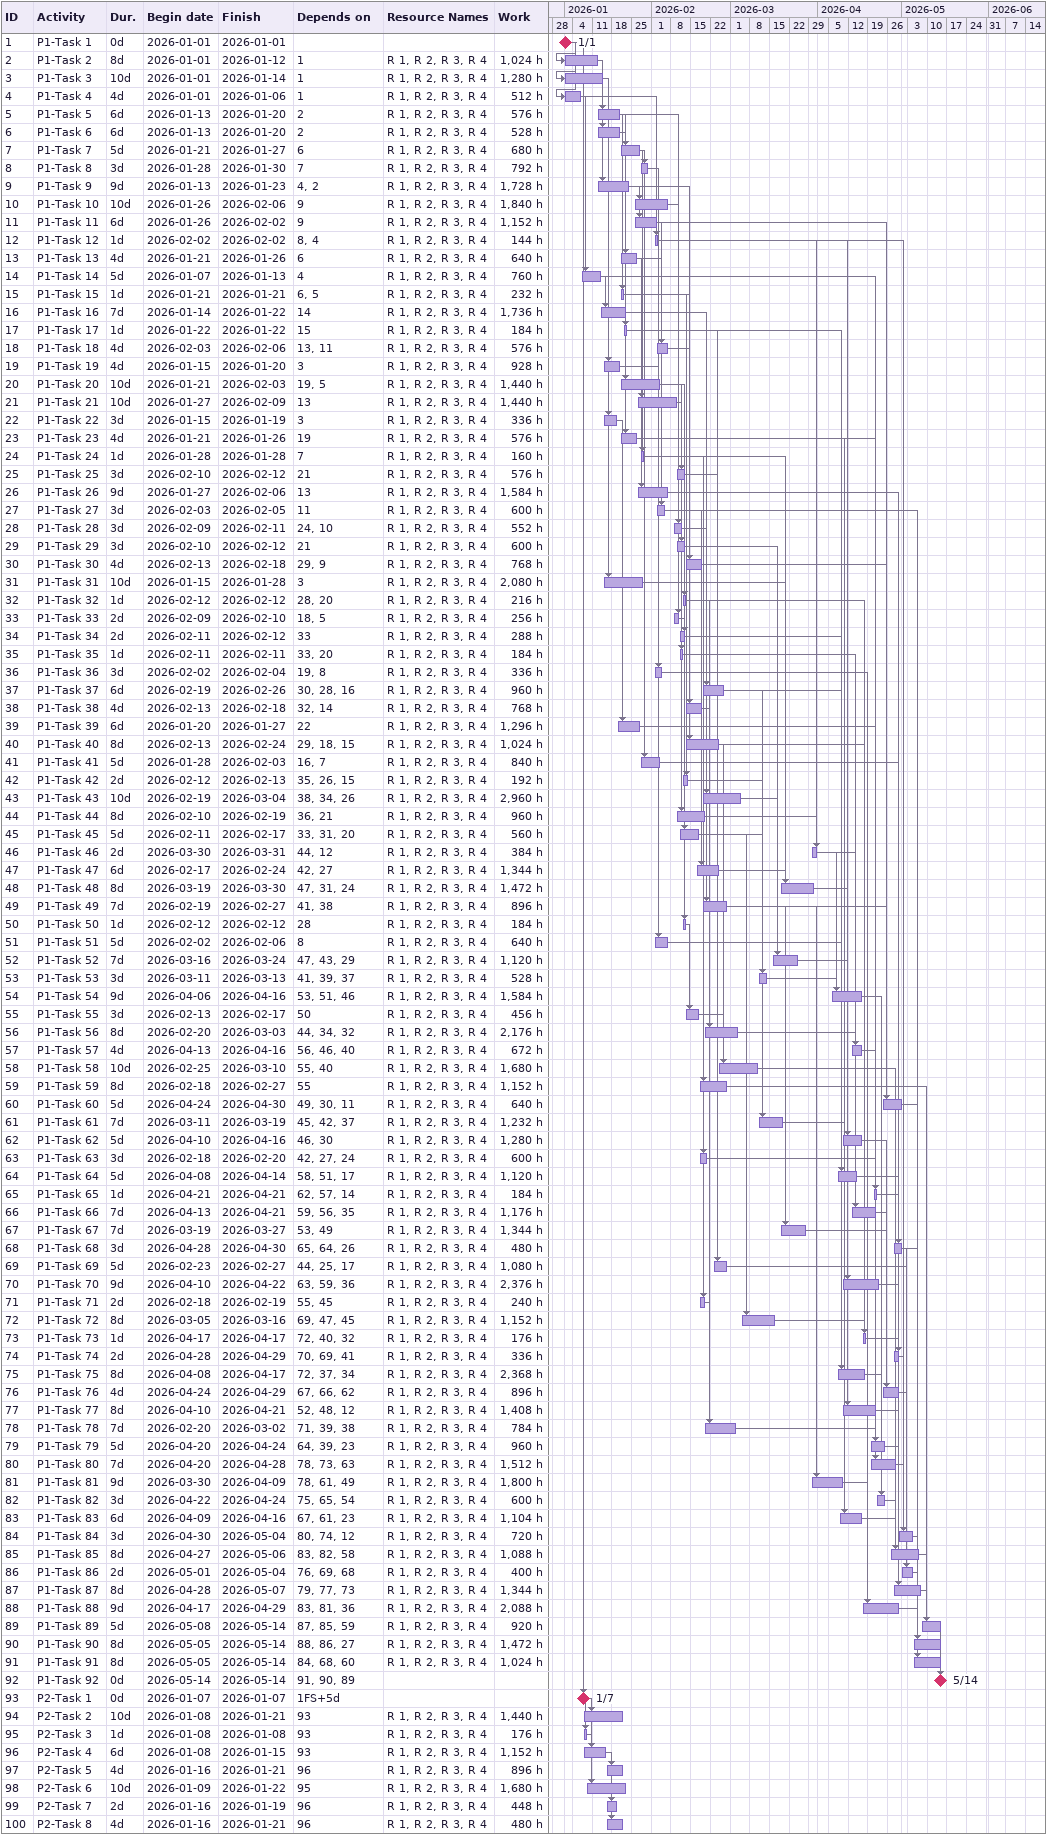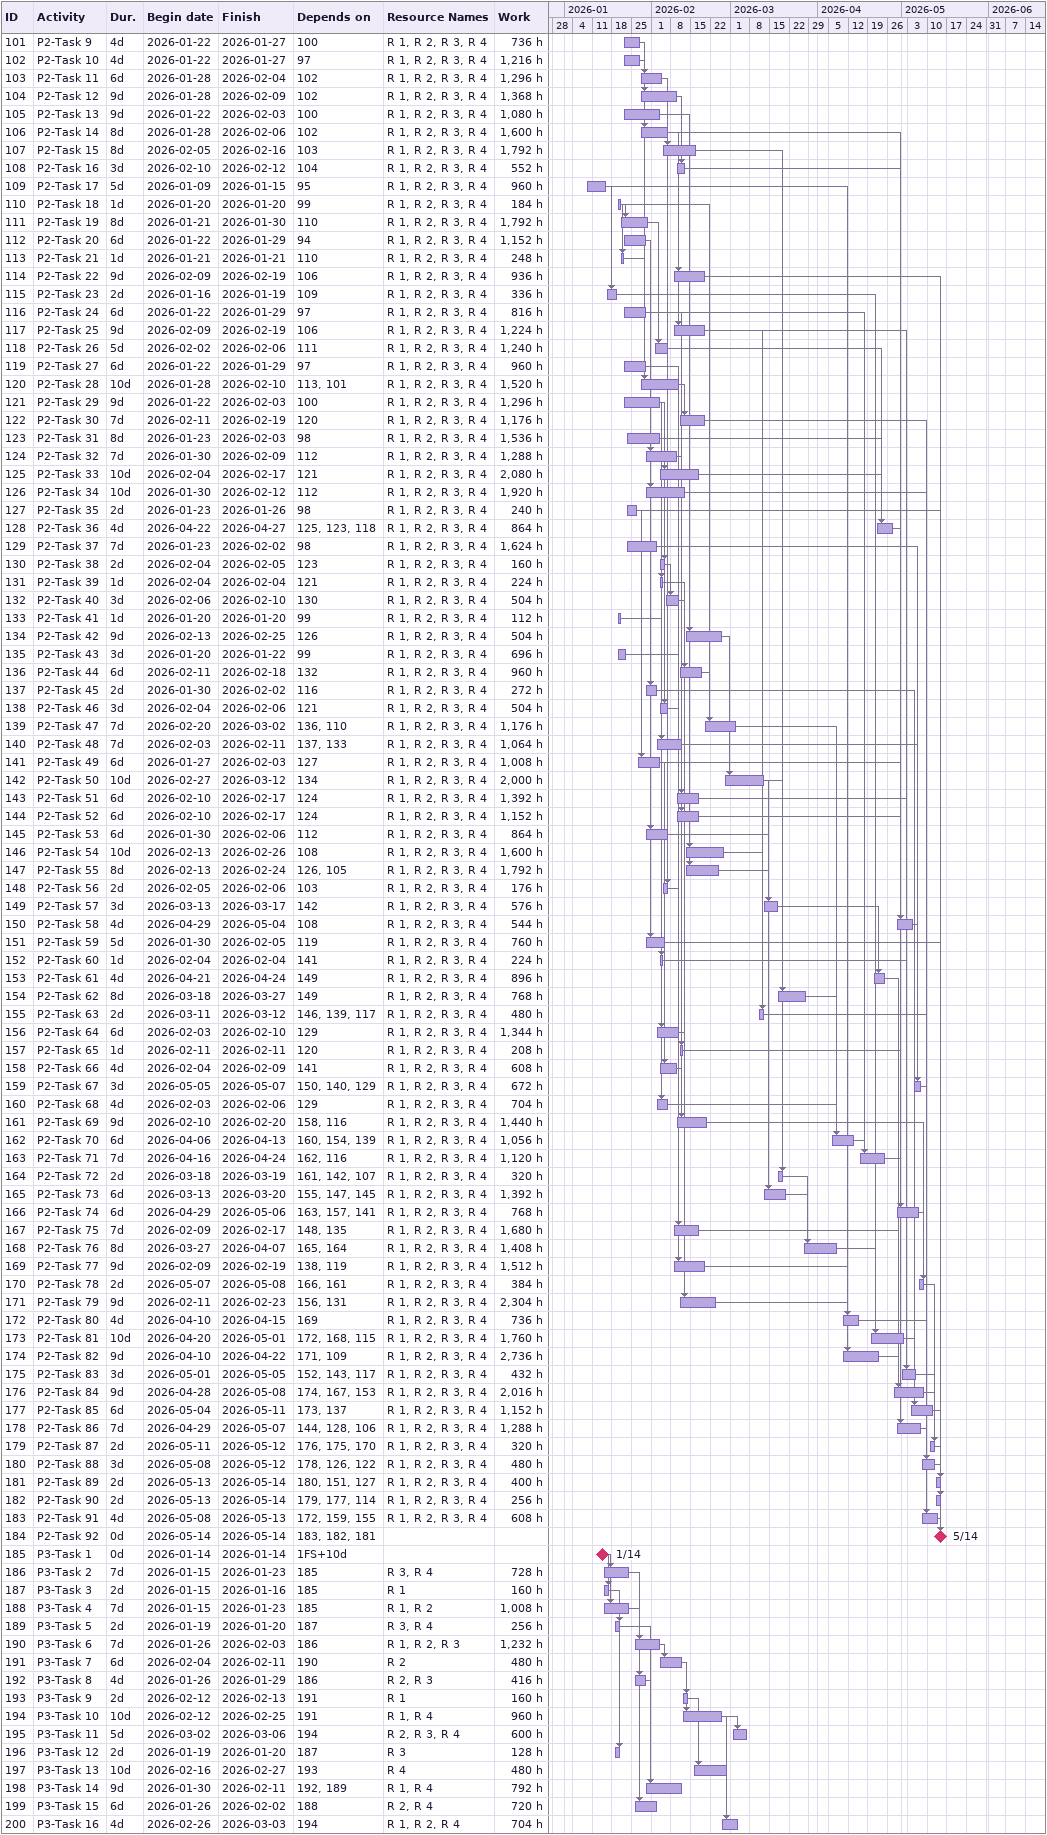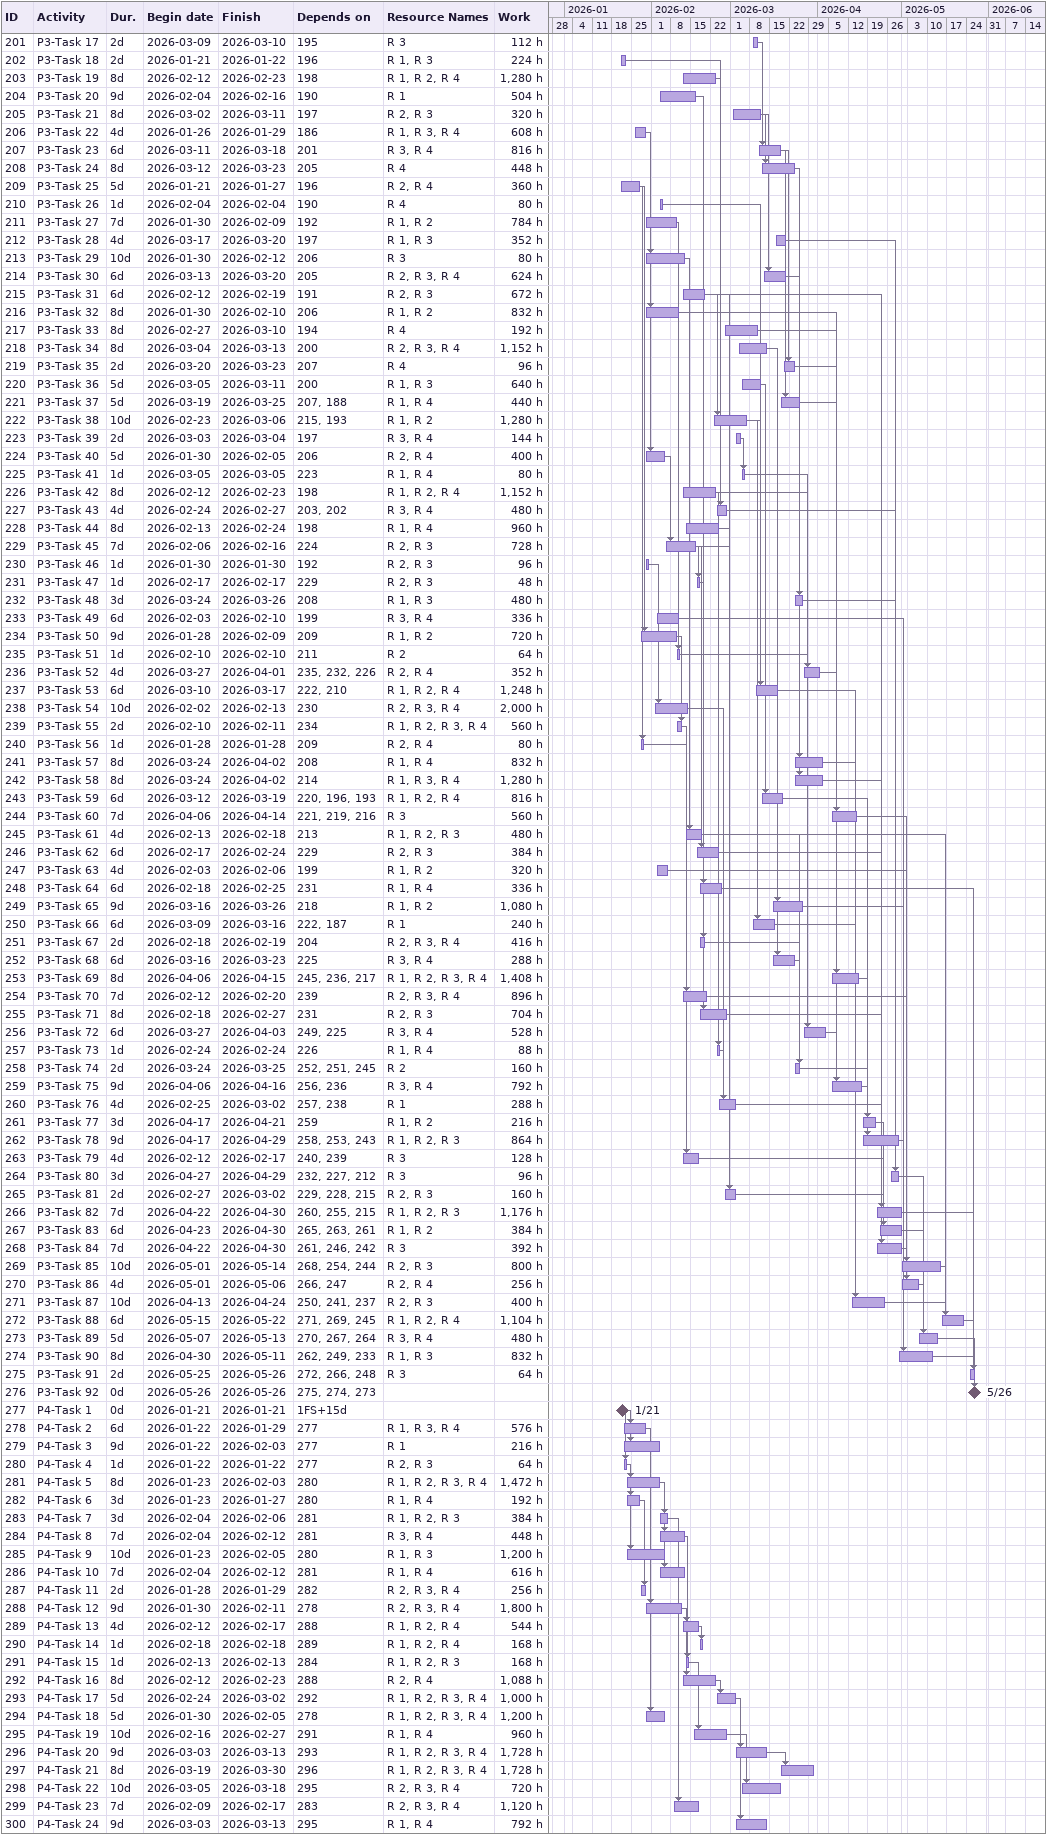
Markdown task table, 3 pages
| ID | Task | Duration | Start | Finish | Predecessors | Resources | Work (h) |
|---|---|---|---|---|---|---|---|
| 1 | P1-Task 1 | 0d | 2026-01-01 | 2026-01-01 |  |  |  |
| 2 | P1-Task 2 | 8d | 2026-01-01 | 2026-01-12 | 1 | R 1, R 2, R 3, R 4 | 1024 |
| 3 | P1-Task 3 | 10d | 2026-01-01 | 2026-01-14 | 1 | R 1, R 2, R 3, R 4 | 1280 |
| 4 | P1-Task 4 | 4d | 2026-01-01 | 2026-01-06 | 1 | R 1, R 2, R 3, R 4 | 512 |
| 5 | P1-Task 5 | 6d | 2026-01-13 | 2026-01-20 | 2 | R 1, R 2, R 3, R 4 | 576 |
| 6 | P1-Task 6 | 6d | 2026-01-13 | 2026-01-20 | 2 | R 1, R 2, R 3, R 4 | 528 |
| 7 | P1-Task 7 | 5d | 2026-01-21 | 2026-01-27 | 6 | R 1, R 2, R 3, R 4 | 680 |
| 8 | P1-Task 8 | 3d | 2026-01-28 | 2026-01-30 | 7 | R 1, R 2, R 3, R 4 | 792 |
| 9 | P1-Task 9 | 9d | 2026-01-13 | 2026-01-23 | 4, 2 | R 1, R 2, R 3, R 4 | 1728 |
| 10 | P1-Task 10 | 10d | 2026-01-26 | 2026-02-06 | 9 | R 1, R 2, R 3, R 4 | 1840 |
| 11 | P1-Task 11 | 6d | 2026-01-26 | 2026-02-02 | 9 | R 1, R 2, R 3, R 4 | 1152 |
| 12 | P1-Task 12 | 1d | 2026-02-02 | 2026-02-02 | 8, 4 | R 1, R 2, R 3, R 4 | 144 |
| 13 | P1-Task 13 | 4d | 2026-01-21 | 2026-01-26 | 6 | R 1, R 2, R 3, R 4 | 640 |
| 14 | P1-Task 14 | 5d | 2026-01-07 | 2026-01-13 | 4 | R 1, R 2, R 3, R 4 | 760 |
| 15 | P1-Task 15 | 1d | 2026-01-21 | 2026-01-21 | 6, 5 | R 1, R 2, R 3, R 4 | 232 |
| 16 | P1-Task 16 | 7d | 2026-01-14 | 2026-01-22 | 14 | R 1, R 2, R 3, R 4 | 1736 |
| 17 | P1-Task 17 | 1d | 2026-01-22 | 2026-01-22 | 15 | R 1, R 2, R 3, R 4 | 184 |
| 18 | P1-Task 18 | 4d | 2026-02-03 | 2026-02-06 | 13, 11 | R 1, R 2, R 3, R 4 | 576 |
| 19 | P1-Task 19 | 4d | 2026-01-15 | 2026-01-20 | 3 | R 1, R 2, R 3, R 4 | 928 |
| 20 | P1-Task 20 | 10d | 2026-01-21 | 2026-02-03 | 19, 5 | R 1, R 2, R 3, R 4 | 1440 |
| 21 | P1-Task 21 | 10d | 2026-01-27 | 2026-02-09 | 13 | R 1, R 2, R 3, R 4 | 1440 |
| 22 | P1-Task 22 | 3d | 2026-01-15 | 2026-01-19 | 3 | R 1, R 2, R 3, R 4 | 336 |
| 23 | P1-Task 23 | 4d | 2026-01-21 | 2026-01-26 | 19 | R 1, R 2, R 3, R 4 | 576 |
| 24 | P1-Task 24 | 1d | 2026-01-28 | 2026-01-28 | 7 | R 1, R 2, R 3, R 4 | 160 |
| 25 | P1-Task 25 | 3d | 2026-02-10 | 2026-02-12 | 21 | R 1, R 2, R 3, R 4 | 576 |
| 26 | P1-Task 26 | 9d | 2026-01-27 | 2026-02-06 | 13 | R 1, R 2, R 3, R 4 | 1584 |
| 27 | P1-Task 27 | 3d | 2026-02-03 | 2026-02-05 | 11 | R 1, R 2, R 3, R 4 | 600 |
| 28 | P1-Task 28 | 3d | 2026-02-09 | 2026-02-11 | 24, 10 | R 1, R 2, R 3, R 4 | 552 |
| 29 | P1-Task 29 | 3d | 2026-02-10 | 2026-02-12 | 21 | R 1, R 2, R 3, R 4 | 600 |
| 30 | P1-Task 30 | 4d | 2026-02-13 | 2026-02-18 | 29, 9 | R 1, R 2, R 3, R 4 | 768 |
| 31 | P1-Task 31 | 10d | 2026-01-15 | 2026-01-28 | 3 | R 1, R 2, R 3, R 4 | 2080 |
| 32 | P1-Task 32 | 1d | 2026-02-12 | 2026-02-12 | 28, 20 | R 1, R 2, R 3, R 4 | 216 |
| 33 | P1-Task 33 | 2d | 2026-02-09 | 2026-02-10 | 18, 5 | R 1, R 2, R 3, R 4 | 256 |
| 34 | P1-Task 34 | 2d | 2026-02-11 | 2026-02-12 | 33 | R 1, R 2, R 3, R 4 | 288 |
| 35 | P1-Task 35 | 1d | 2026-02-11 | 2026-02-11 | 33, 20 | R 1, R 2, R 3, R 4 | 184 |
| 36 | P1-Task 36 | 3d | 2026-02-02 | 2026-02-04 | 19, 8 | R 1, R 2, R 3, R 4 | 336 |
| 37 | P1-Task 37 | 6d | 2026-02-19 | 2026-02-26 | 30, 28, 16 | R 1, R 2, R 3, R 4 | 960 |
| 38 | P1-Task 38 | 4d | 2026-02-13 | 2026-02-18 | 32, 14 | R 1, R 2, R 3, R 4 | 768 |
| 39 | P1-Task 39 | 6d | 2026-01-20 | 2026-01-27 | 22 | R 1, R 2, R 3, R 4 | 1296 |
| 40 | P1-Task 40 | 8d | 2026-02-13 | 2026-02-24 | 29, 18, 15 | R 1, R 2, R 3, R 4 | 1024 |
| 41 | P1-Task 41 | 5d | 2026-01-28 | 2026-02-03 | 16, 7 | R 1, R 2, R 3, R 4 | 840 |
| 42 | P1-Task 42 | 2d | 2026-02-12 | 2026-02-13 | 35, 26, 15 | R 1, R 2, R 3, R 4 | 192 |
| 43 | P1-Task 43 | 10d | 2026-02-19 | 2026-03-04 | 38, 34, 26 | R 1, R 2, R 3, R 4 | 2960 |
| 44 | P1-Task 44 | 8d | 2026-02-10 | 2026-02-19 | 36, 21 | R 1, R 2, R 3, R 4 | 960 |
| 45 | P1-Task 45 | 5d | 2026-02-11 | 2026-02-17 | 33, 31, 20 | R 1, R 2, R 3, R 4 | 560 |
| 46 | P1-Task 46 | 2d | 2026-03-30 | 2026-03-31 | 44, 12 | R 1, R 2, R 3, R 4 | 384 |
| 47 | P1-Task 47 | 6d | 2026-02-17 | 2026-02-24 | 42, 27 | R 1, R 2, R 3, R 4 | 1344 |
| 48 | P1-Task 48 | 8d | 2026-03-19 | 2026-03-30 | 47, 31, 24 | R 1, R 2, R 3, R 4 | 1472 |
| 49 | P1-Task 49 | 7d | 2026-02-19 | 2026-02-27 | 41, 38 | R 1, R 2, R 3, R 4 | 896 |
| 50 | P1-Task 50 | 1d | 2026-02-12 | 2026-02-12 | 28 | R 1, R 2, R 3, R 4 | 184 |
| 51 | P1-Task 51 | 5d | 2026-02-02 | 2026-02-06 | 8 | R 1, R 2, R 3, R 4 | 640 |
| 52 | P1-Task 52 | 7d | 2026-03-16 | 2026-03-24 | 47, 43, 29 | R 1, R 2, R 3, R 4 | 1120 |
| 53 | P1-Task 53 | 3d | 2026-03-11 | 2026-03-13 | 41, 39, 37 | R 1, R 2, R 3, R 4 | 528 |
| 54 | P1-Task 54 | 9d | 2026-04-06 | 2026-04-16 | 53, 51, 46 | R 1, R 2, R 3, R 4 | 1584 |
| 55 | P1-Task 55 | 3d | 2026-02-13 | 2026-02-17 | 50 | R 1, R 2, R 3, R 4 | 456 |
| 56 | P1-Task 56 | 8d | 2026-02-20 | 2026-03-03 | 44, 34, 32 | R 1, R 2, R 3, R 4 | 2176 |
| 57 | P1-Task 57 | 4d | 2026-04-13 | 2026-04-16 | 56, 46, 40 | R 1, R 2, R 3, R 4 | 672 |
| 58 | P1-Task 58 | 10d | 2026-02-25 | 2026-03-10 | 55, 40 | R 1, R 2, R 3, R 4 | 1680 |
| 59 | P1-Task 59 | 8d | 2026-02-18 | 2026-02-27 | 55 | R 1, R 2, R 3, R 4 | 1152 |
| 60 | P1-Task 60 | 5d | 2026-04-24 | 2026-04-30 | 49, 30, 11 | R 1, R 2, R 3, R 4 | 640 |
| 61 | P1-Task 61 | 7d | 2026-03-11 | 2026-03-19 | 45, 42, 37 | R 1, R 2, R 3, R 4 | 1232 |
| 62 | P1-Task 62 | 5d | 2026-04-10 | 2026-04-16 | 46, 30 | R 1, R 2, R 3, R 4 | 1280 |
| 63 | P1-Task 63 | 3d | 2026-02-18 | 2026-02-20 | 42, 27, 24 | R 1, R 2, R 3, R 4 | 600 |
| 64 | P1-Task 64 | 5d | 2026-04-08 | 2026-04-14 | 58, 51, 17 | R 1, R 2, R 3, R 4 | 1120 |
| 65 | P1-Task 65 | 1d | 2026-04-21 | 2026-04-21 | 62, 57, 14 | R 1, R 2, R 3, R 4 | 184 |
| 66 | P1-Task 66 | 7d | 2026-04-13 | 2026-04-21 | 59, 56, 35 | R 1, R 2, R 3, R 4 | 1176 |
| 67 | P1-Task 67 | 7d | 2026-03-19 | 2026-03-27 | 53, 49 | R 1, R 2, R 3, R 4 | 1344 |
| 68 | P1-Task 68 | 3d | 2026-04-28 | 2026-04-30 | 65, 64, 26 | R 1, R 2, R 3, R 4 | 480 |
| 69 | P1-Task 69 | 5d | 2026-02-23 | 2026-02-27 | 44, 25, 17 | R 1, R 2, R 3, R 4 | 1080 |
| 70 | P1-Task 70 | 9d | 2026-04-10 | 2026-04-22 | 63, 59, 36 | R 1, R 2, R 3, R 4 | 2376 |
| 71 | P1-Task 71 | 2d | 2026-02-18 | 2026-02-19 | 55, 45 | R 1, R 2, R 3, R 4 | 240 |
| 72 | P1-Task 72 | 8d | 2026-03-05 | 2026-03-16 | 69, 47, 45 | R 1, R 2, R 3, R 4 | 1152 |
| 73 | P1-Task 73 | 1d | 2026-04-17 | 2026-04-17 | 72, 40, 32 | R 1, R 2, R 3, R 4 | 176 |
| 74 | P1-Task 74 | 2d | 2026-04-28 | 2026-04-29 | 70, 69, 41 | R 1, R 2, R 3, R 4 | 336 |
| 75 | P1-Task 75 | 8d | 2026-04-08 | 2026-04-17 | 72, 37, 34 | R 1, R 2, R 3, R 4 | 2368 |
| 76 | P1-Task 76 | 4d | 2026-04-24 | 2026-04-29 | 67, 66, 62 | R 1, R 2, R 3, R 4 | 896 |
| 77 | P1-Task 77 | 8d | 2026-04-10 | 2026-04-21 | 52, 48, 12 | R 1, R 2, R 3, R 4 | 1408 |
| 78 | P1-Task 78 | 7d | 2026-02-20 | 2026-03-02 | 71, 39, 38 | R 1, R 2, R 3, R 4 | 784 |
| 79 | P1-Task 79 | 5d | 2026-04-20 | 2026-04-24 | 64, 39, 23 | R 1, R 2, R 3, R 4 | 960 |
| 80 | P1-Task 80 | 7d | 2026-04-20 | 2026-04-28 | 78, 73, 63 | R 1, R 2, R 3, R 4 | 1512 |
| 81 | P1-Task 81 | 9d | 2026-03-30 | 2026-04-09 | 78, 61, 49 | R 1, R 2, R 3, R 4 | 1800 |
| 82 | P1-Task 82 | 3d | 2026-04-22 | 2026-04-24 | 75, 65, 54 | R 1, R 2, R 3, R 4 | 600 |
| 83 | P1-Task 83 | 6d | 2026-04-09 | 2026-04-16 | 67, 61, 23 | R 1, R 2, R 3, R 4 | 1104 |
| 84 | P1-Task 84 | 3d | 2026-04-30 | 2026-05-04 | 80, 74, 12 | R 1, R 2, R 3, R 4 | 720 |
| 85 | P1-Task 85 | 8d | 2026-04-27 | 2026-05-06 | 83, 82, 58 | R 1, R 2, R 3, R 4 | 1088 |
| 86 | P1-Task 86 | 2d | 2026-05-01 | 2026-05-04 | 76, 69, 68 | R 1, R 2, R 3, R 4 | 400 |
| 87 | P1-Task 87 | 8d | 2026-04-28 | 2026-05-07 | 79, 77, 73 | R 1, R 2, R 3, R 4 | 1344 |
| 88 | P1-Task 88 | 9d | 2026-04-17 | 2026-04-29 | 83, 81, 36 | R 1, R 2, R 3, R 4 | 2088 |
| 89 | P1-Task 89 | 5d | 2026-05-08 | 2026-05-14 | 87, 85, 59 | R 1, R 2, R 3, R 4 | 920 |
| 90 | P1-Task 90 | 8d | 2026-05-05 | 2026-05-14 | 88, 86, 27 | R 1, R 2, R 3, R 4 | 1472 |
| 91 | P1-Task 91 | 8d | 2026-05-05 | 2026-05-14 | 84, 68, 60 | R 1, R 2, R 3, R 4 | 1024 |
| 92 | P1-Task 92 | 0d | 2026-05-14 | 2026-05-14 | 91, 90, 89 |  |  |
| 93 | P2-Task 1 | 0d | 2026-01-07 | 2026-01-07 | 1FS+5d |  |  |
| 94 | P2-Task 2 | 10d | 2026-01-08 | 2026-01-21 | 93 | R 1, R 2, R 3, R 4 | 1440 |
| 95 | P2-Task 3 | 1d | 2026-01-08 | 2026-01-08 | 93 | R 1, R 2, R 3, R 4 | 176 |
| 96 | P2-Task 4 | 6d | 2026-01-08 | 2026-01-15 | 93 | R 1, R 2, R 3, R 4 | 1152 |
| 97 | P2-Task 5 | 4d | 2026-01-16 | 2026-01-21 | 96 | R 1, R 2, R 3, R 4 | 896 |
| 98 | P2-Task 6 | 10d | 2026-01-09 | 2026-01-22 | 95 | R 1, R 2, R 3, R 4 | 1680 |
| 99 | P2-Task 7 | 2d | 2026-01-16 | 2026-01-19 | 96 | R 1, R 2, R 3, R 4 | 448 |
| 100 | P2-Task 8 | 4d | 2026-01-16 | 2026-01-21 | 96 | R 1, R 2, R 3, R 4 | 480 |
| 101 | P2-Task 9 | 4d | 2026-01-22 | 2026-01-27 | 100 | R 1, R 2, R 3, R 4 | 736 |
| 102 | P2-Task 10 | 4d | 2026-01-22 | 2026-01-27 | 97 | R 1, R 2, R 3, R 4 | 1216 |
| 103 | P2-Task 11 | 6d | 2026-01-28 | 2026-02-04 | 102 | R 1, R 2, R 3, R 4 | 1296 |
| 104 | P2-Task 12 | 9d | 2026-01-28 | 2026-02-09 | 102 | R 1, R 2, R 3, R 4 | 1368 |
| 105 | P2-Task 13 | 9d | 2026-01-22 | 2026-02-03 | 100 | R 1, R 2, R 3, R 4 | 1080 |
| 106 | P2-Task 14 | 8d | 2026-01-28 | 2026-02-06 | 102 | R 1, R 2, R 3, R 4 | 1600 |
| 107 | P2-Task 15 | 8d | 2026-02-05 | 2026-02-16 | 103 | R 1, R 2, R 3, R 4 | 1792 |
| 108 | P2-Task 16 | 3d | 2026-02-10 | 2026-02-12 | 104 | R 1, R 2, R 3, R 4 | 552 |
| 109 | P2-Task 17 | 5d | 2026-01-09 | 2026-01-15 | 95 | R 1, R 2, R 3, R 4 | 960 |
| 110 | P2-Task 18 | 1d | 2026-01-20 | 2026-01-20 | 99 | R 1, R 2, R 3, R 4 | 184 |
| 111 | P2-Task 19 | 8d | 2026-01-21 | 2026-01-30 | 110 | R 1, R 2, R 3, R 4 | 1792 |
| 112 | P2-Task 20 | 6d | 2026-01-22 | 2026-01-29 | 94 | R 1, R 2, R 3, R 4 | 1152 |
| 113 | P2-Task 21 | 1d | 2026-01-21 | 2026-01-21 | 110 | R 1, R 2, R 3, R 4 | 248 |
| 114 | P2-Task 22 | 9d | 2026-02-09 | 2026-02-19 | 106 | R 1, R 2, R 3, R 4 | 936 |
| 115 | P2-Task 23 | 2d | 2026-01-16 | 2026-01-19 | 109 | R 1, R 2, R 3, R 4 | 336 |
| 116 | P2-Task 24 | 6d | 2026-01-22 | 2026-01-29 | 97 | R 1, R 2, R 3, R 4 | 816 |
| 117 | P2-Task 25 | 9d | 2026-02-09 | 2026-02-19 | 106 | R 1, R 2, R 3, R 4 | 1224 |
| 118 | P2-Task 26 | 5d | 2026-02-02 | 2026-02-06 | 111 | R 1, R 2, R 3, R 4 | 1240 |
| 119 | P2-Task 27 | 6d | 2026-01-22 | 2026-01-29 | 97 | R 1, R 2, R 3, R 4 | 960 |
| 120 | P2-Task 28 | 10d | 2026-01-28 | 2026-02-10 | 113, 101 | R 1, R 2, R 3, R 4 | 1520 |
| 121 | P2-Task 29 | 9d | 2026-01-22 | 2026-02-03 | 100 | R 1, R 2, R 3, R 4 | 1296 |
| 122 | P2-Task 30 | 7d | 2026-02-11 | 2026-02-19 | 120 | R 1, R 2, R 3, R 4 | 1176 |
| 123 | P2-Task 31 | 8d | 2026-01-23 | 2026-02-03 | 98 | R 1, R 2, R 3, R 4 | 1536 |
| 124 | P2-Task 32 | 7d | 2026-01-30 | 2026-02-09 | 112 | R 1, R 2, R 3, R 4 | 1288 |
| 125 | P2-Task 33 | 10d | 2026-02-04 | 2026-02-17 | 121 | R 1, R 2, R 3, R 4 | 2080 |
| 126 | P2-Task 34 | 10d | 2026-01-30 | 2026-02-12 | 112 | R 1, R 2, R 3, R 4 | 1920 |
| 127 | P2-Task 35 | 2d | 2026-01-23 | 2026-01-26 | 98 | R 1, R 2, R 3, R 4 | 240 |
| 128 | P2-Task 36 | 4d | 2026-04-22 | 2026-04-27 | 125, 123, 118 | R 1, R 2, R 3, R 4 | 864 |
| 129 | P2-Task 37 | 7d | 2026-01-23 | 2026-02-02 | 98 | R 1, R 2, R 3, R 4 | 1624 |
| 130 | P2-Task 38 | 2d | 2026-02-04 | 2026-02-05 | 123 | R 1, R 2, R 3, R 4 | 160 |
| 131 | P2-Task 39 | 1d | 2026-02-04 | 2026-02-04 | 121 | R 1, R 2, R 3, R 4 | 224 |
| 132 | P2-Task 40 | 3d | 2026-02-06 | 2026-02-10 | 130 | R 1, R 2, R 3, R 4 | 504 |
| 133 | P2-Task 41 | 1d | 2026-01-20 | 2026-01-20 | 99 | R 1, R 2, R 3, R 4 | 112 |
| 134 | P2-Task 42 | 9d | 2026-02-13 | 2026-02-25 | 126 | R 1, R 2, R 3, R 4 | 504 |
| 135 | P2-Task 43 | 3d | 2026-01-20 | 2026-01-22 | 99 | R 1, R 2, R 3, R 4 | 696 |
| 136 | P2-Task 44 | 6d | 2026-02-11 | 2026-02-18 | 132 | R 1, R 2, R 3, R 4 | 960 |
| 137 | P2-Task 45 | 2d | 2026-01-30 | 2026-02-02 | 116 | R 1, R 2, R 3, R 4 | 272 |
| 138 | P2-Task 46 | 3d | 2026-02-04 | 2026-02-06 | 121 | R 1, R 2, R 3, R 4 | 504 |
| 139 | P2-Task 47 | 7d | 2026-02-20 | 2026-03-02 | 136, 110 | R 1, R 2, R 3, R 4 | 1176 |
| 140 | P2-Task 48 | 7d | 2026-02-03 | 2026-02-11 | 137, 133 | R 1, R 2, R 3, R 4 | 1064 |
| 141 | P2-Task 49 | 6d | 2026-01-27 | 2026-02-03 | 127 | R 1, R 2, R 3, R 4 | 1008 |
| 142 | P2-Task 50 | 10d | 2026-02-27 | 2026-03-12 | 134 | R 1, R 2, R 3, R 4 | 2000 |
| 143 | P2-Task 51 | 6d | 2026-02-10 | 2026-02-17 | 124 | R 1, R 2, R 3, R 4 | 1392 |
| 144 | P2-Task 52 | 6d | 2026-02-10 | 2026-02-17 | 124 | R 1, R 2, R 3, R 4 | 1152 |
| 145 | P2-Task 53 | 6d | 2026-01-30 | 2026-02-06 | 112 | R 1, R 2, R 3, R 4 | 864 |
| 146 | P2-Task 54 | 10d | 2026-02-13 | 2026-02-26 | 108 | R 1, R 2, R 3, R 4 | 1600 |
| 147 | P2-Task 55 | 8d | 2026-02-13 | 2026-02-24 | 126, 105 | R 1, R 2, R 3, R 4 | 1792 |
| 148 | P2-Task 56 | 2d | 2026-02-05 | 2026-02-06 | 103 | R 1, R 2, R 3, R 4 | 176 |
| 149 | P2-Task 57 | 3d | 2026-03-13 | 2026-03-17 | 142 | R 1, R 2, R 3, R 4 | 576 |
| 150 | P2-Task 58 | 4d | 2026-04-29 | 2026-05-04 | 108 | R 1, R 2, R 3, R 4 | 544 |
| 151 | P2-Task 59 | 5d | 2026-01-30 | 2026-02-05 | 119 | R 1, R 2, R 3, R 4 | 760 |
| 152 | P2-Task 60 | 1d | 2026-02-04 | 2026-02-04 | 141 | R 1, R 2, R 3, R 4 | 224 |
| 153 | P2-Task 61 | 4d | 2026-04-21 | 2026-04-24 | 149 | R 1, R 2, R 3, R 4 | 896 |
| 154 | P2-Task 62 | 8d | 2026-03-18 | 2026-03-27 | 149 | R 1, R 2, R 3, R 4 | 768 |
| 155 | P2-Task 63 | 2d | 2026-03-11 | 2026-03-12 | 146, 139, 117 | R 1, R 2, R 3, R 4 | 480 |
| 156 | P2-Task 64 | 6d | 2026-02-03 | 2026-02-10 | 129 | R 1, R 2, R 3, R 4 | 1344 |
| 157 | P2-Task 65 | 1d | 2026-02-11 | 2026-02-11 | 120 | R 1, R 2, R 3, R 4 | 208 |
| 158 | P2-Task 66 | 4d | 2026-02-04 | 2026-02-09 | 141 | R 1, R 2, R 3, R 4 | 608 |
| 159 | P2-Task 67 | 3d | 2026-05-05 | 2026-05-07 | 150, 140, 129 | R 1, R 2, R 3, R 4 | 672 |
| 160 | P2-Task 68 | 4d | 2026-02-03 | 2026-02-06 | 129 | R 1, R 2, R 3, R 4 | 704 |
| 161 | P2-Task 69 | 9d | 2026-02-10 | 2026-02-20 | 158, 116 | R 1, R 2, R 3, R 4 | 1440 |
| 162 | P2-Task 70 | 6d | 2026-04-06 | 2026-04-13 | 160, 154, 139 | R 1, R 2, R 3, R 4 | 1056 |
| 163 | P2-Task 71 | 7d | 2026-04-16 | 2026-04-24 | 162, 116 | R 1, R 2, R 3, R 4 | 1120 |
| 164 | P2-Task 72 | 2d | 2026-03-18 | 2026-03-19 | 161, 142, 107 | R 1, R 2, R 3, R 4 | 320 |
| 165 | P2-Task 73 | 6d | 2026-03-13 | 2026-03-20 | 155, 147, 145 | R 1, R 2, R 3, R 4 | 1392 |
| 166 | P2-Task 74 | 6d | 2026-04-29 | 2026-05-06 | 163, 157, 141 | R 1, R 2, R 3, R 4 | 768 |
| 167 | P2-Task 75 | 7d | 2026-02-09 | 2026-02-17 | 148, 135 | R 1, R 2, R 3, R 4 | 1680 |
| 168 | P2-Task 76 | 8d | 2026-03-27 | 2026-04-07 | 165, 164 | R 1, R 2, R 3, R 4 | 1408 |
| 169 | P2-Task 77 | 9d | 2026-02-09 | 2026-02-19 | 138, 119 | R 1, R 2, R 3, R 4 | 1512 |
| 170 | P2-Task 78 | 2d | 2026-05-07 | 2026-05-08 | 166, 161 | R 1, R 2, R 3, R 4 | 384 |
| 171 | P2-Task 79 | 9d | 2026-02-11 | 2026-02-23 | 156, 131 | R 1, R 2, R 3, R 4 | 2304 |
| 172 | P2-Task 80 | 4d | 2026-04-10 | 2026-04-15 | 169 | R 1, R 2, R 3, R 4 | 736 |
| 173 | P2-Task 81 | 10d | 2026-04-20 | 2026-05-01 | 172, 168, 115 | R 1, R 2, R 3, R 4 | 1760 |
| 174 | P2-Task 82 | 9d | 2026-04-10 | 2026-04-22 | 171, 109 | R 1, R 2, R 3, R 4 | 2736 |
| 175 | P2-Task 83 | 3d | 2026-05-01 | 2026-05-05 | 152, 143, 117 | R 1, R 2, R 3, R 4 | 432 |
| 176 | P2-Task 84 | 9d | 2026-04-28 | 2026-05-08 | 174, 167, 153 | R 1, R 2, R 3, R 4 | 2016 |
| 177 | P2-Task 85 | 6d | 2026-05-04 | 2026-05-11 | 173, 137 | R 1, R 2, R 3, R 4 | 1152 |
| 178 | P2-Task 86 | 7d | 2026-04-29 | 2026-05-07 | 144, 128, 106 | R 1, R 2, R 3, R 4 | 1288 |
| 179 | P2-Task 87 | 2d | 2026-05-11 | 2026-05-12 | 176, 175, 170 | R 1, R 2, R 3, R 4 | 320 |
| 180 | P2-Task 88 | 3d | 2026-05-08 | 2026-05-12 | 178, 126, 122 | R 1, R 2, R 3, R 4 | 480 |
| 181 | P2-Task 89 | 2d | 2026-05-13 | 2026-05-14 | 180, 151, 127 | R 1, R 2, R 3, R 4 | 400 |
| 182 | P2-Task 90 | 2d | 2026-05-13 | 2026-05-14 | 179, 177, 114 | R 1, R 2, R 3, R 4 | 256 |
| 183 | P2-Task 91 | 4d | 2026-05-08 | 2026-05-13 | 172, 159, 155 | R 1, R 2, R 3, R 4 | 608 |
| 184 | P2-Task 92 | 0d | 2026-05-14 | 2026-05-14 | 183, 182, 181 |  |  |
| 185 | P3-Task 1 | 0d | 2026-01-14 | 2026-01-14 | 1FS+10d |  |  |
| 186 | P3-Task 2 | 7d | 2026-01-15 | 2026-01-23 | 185 | R 3, R 4 | 728 |
| 187 | P3-Task 3 | 2d | 2026-01-15 | 2026-01-16 | 185 | R 1 | 160 |
| 188 | P3-Task 4 | 7d | 2026-01-15 | 2026-01-23 | 185 | R 1, R 2 | 1008 |
| 189 | P3-Task 5 | 2d | 2026-01-19 | 2026-01-20 | 187 | R 3, R 4 | 256 |
| 190 | P3-Task 6 | 7d | 2026-01-26 | 2026-02-03 | 186 | R 1, R 2, R 3 | 1232 |
| 191 | P3-Task 7 | 6d | 2026-02-04 | 2026-02-11 | 190 | R 2 | 480 |
| 192 | P3-Task 8 | 4d | 2026-01-26 | 2026-01-29 | 186 | R 2, R 3 | 416 |
| 193 | P3-Task 9 | 2d | 2026-02-12 | 2026-02-13 | 191 | R 1 | 160 |
| 194 | P3-Task 10 | 10d | 2026-02-12 | 2026-02-25 | 191 | R 1, R 4 | 960 |
| 195 | P3-Task 11 | 5d | 2026-03-02 | 2026-03-06 | 194 | R 2, R 3, R 4 | 600 |
| 196 | P3-Task 12 | 2d | 2026-01-19 | 2026-01-20 | 187 | R 3 | 128 |
| 197 | P3-Task 13 | 10d | 2026-02-16 | 2026-02-27 | 193 | R 4 | 480 |
| 198 | P3-Task 14 | 9d | 2026-01-30 | 2026-02-11 | 192, 189 | R 1, R 4 | 792 |
| 199 | P3-Task 15 | 6d | 2026-01-26 | 2026-02-02 | 188 | R 2, R 4 | 720 |
| 200 | P3-Task 16 | 4d | 2026-02-26 | 2026-03-03 | 194 | R 1, R 2, R 4 | 704 |
| 201 | P3-Task 17 | 2d | 2026-03-09 | 2026-03-10 | 195 | R 3 | 112 |
| 202 | P3-Task 18 | 2d | 2026-01-21 | 2026-01-22 | 196 | R 1, R 3 | 224 |
| 203 | P3-Task 19 | 8d | 2026-02-12 | 2026-02-23 | 198 | R 1, R 2, R 4 | 1280 |
| 204 | P3-Task 20 | 9d | 2026-02-04 | 2026-02-16 | 190 | R 1 | 504 |
| 205 | P3-Task 21 | 8d | 2026-03-02 | 2026-03-11 | 197 | R 2, R 3 | 320 |
| 206 | P3-Task 22 | 4d | 2026-01-26 | 2026-01-29 | 186 | R 1, R 3, R 4 | 608 |
| 207 | P3-Task 23 | 6d | 2026-03-11 | 2026-03-18 | 201 | R 3, R 4 | 816 |
| 208 | P3-Task 24 | 8d | 2026-03-12 | 2026-03-23 | 205 | R 4 | 448 |
| 209 | P3-Task 25 | 5d | 2026-01-21 | 2026-01-27 | 196 | R 2, R 4 | 360 |
| 210 | P3-Task 26 | 1d | 2026-02-04 | 2026-02-04 | 190 | R 4 | 80 |
| 211 | P3-Task 27 | 7d | 2026-01-30 | 2026-02-09 | 192 | R 1, R 2 | 784 |
| 212 | P3-Task 28 | 4d | 2026-03-17 | 2026-03-20 | 197 | R 1, R 3 | 352 |
| 213 | P3-Task 29 | 10d | 2026-01-30 | 2026-02-12 | 206 | R 3 | 80 |
| 214 | P3-Task 30 | 6d | 2026-03-13 | 2026-03-20 | 205 | R 2, R 3, R 4 | 624 |
| 215 | P3-Task 31 | 6d | 2026-02-12 | 2026-02-19 | 191 | R 2, R 3 | 672 |
| 216 | P3-Task 32 | 8d | 2026-01-30 | 2026-02-10 | 206 | R 1, R 2 | 832 |
| 217 | P3-Task 33 | 8d | 2026-02-27 | 2026-03-10 | 194 | R 4 | 192 |
| 218 | P3-Task 34 | 8d | 2026-03-04 | 2026-03-13 | 200 | R 2, R 3, R 4 | 1152 |
| 219 | P3-Task 35 | 2d | 2026-03-20 | 2026-03-23 | 207 | R 4 | 96 |
| 220 | P3-Task 36 | 5d | 2026-03-05 | 2026-03-11 | 200 | R 1, R 3 | 640 |
| 221 | P3-Task 37 | 5d | 2026-03-19 | 2026-03-25 | 207, 188 | R 1, R 4 | 440 |
| 222 | P3-Task 38 | 10d | 2026-02-23 | 2026-03-06 | 215, 193 | R 1, R 2 | 1280 |
| 223 | P3-Task 39 | 2d | 2026-03-03 | 2026-03-04 | 197 | R 3, R 4 | 144 |
| 224 | P3-Task 40 | 5d | 2026-01-30 | 2026-02-05 | 206 | R 2, R 4 | 400 |
| 225 | P3-Task 41 | 1d | 2026-03-05 | 2026-03-05 | 223 | R 1, R 4 | 80 |
| 226 | P3-Task 42 | 8d | 2026-02-12 | 2026-02-23 | 198 | R 1, R 2, R 4 | 1152 |
| 227 | P3-Task 43 | 4d | 2026-02-24 | 2026-02-27 | 203, 202 | R 3, R 4 | 480 |
| 228 | P3-Task 44 | 8d | 2026-02-13 | 2026-02-24 | 198 | R 1, R 4 | 960 |
| 229 | P3-Task 45 | 7d | 2026-02-06 | 2026-02-16 | 224 | R 2, R 3 | 728 |
| 230 | P3-Task 46 | 1d | 2026-01-30 | 2026-01-30 | 192 | R 2, R 3 | 96 |
| 231 | P3-Task 47 | 1d | 2026-02-17 | 2026-02-17 | 229 | R 2, R 3 | 48 |
| 232 | P3-Task 48 | 3d | 2026-03-24 | 2026-03-26 | 208 | R 1, R 3 | 480 |
| 233 | P3-Task 49 | 6d | 2026-02-03 | 2026-02-10 | 199 | R 3, R 4 | 336 |
| 234 | P3-Task 50 | 9d | 2026-01-28 | 2026-02-09 | 209 | R 1, R 2 | 720 |
| 235 | P3-Task 51 | 1d | 2026-02-10 | 2026-02-10 | 211 | R 2 | 64 |
| 236 | P3-Task 52 | 4d | 2026-03-27 | 2026-04-01 | 235, 232, 226 | R 2, R 4 | 352 |
| 237 | P3-Task 53 | 6d | 2026-03-10 | 2026-03-17 | 222, 210 | R 1, R 2, R 4 | 1248 |
| 238 | P3-Task 54 | 10d | 2026-02-02 | 2026-02-13 | 230 | R 2, R 3, R 4 | 2000 |
| 239 | P3-Task 55 | 2d | 2026-02-10 | 2026-02-11 | 234 | R 1, R 2, R 3, R 4 | 560 |
| 240 | P3-Task 56 | 1d | 2026-01-28 | 2026-01-28 | 209 | R 2, R 4 | 80 |
| 241 | P3-Task 57 | 8d | 2026-03-24 | 2026-04-02 | 208 | R 1, R 4 | 832 |
| 242 | P3-Task 58 | 8d | 2026-03-24 | 2026-04-02 | 214 | R 1, R 3, R 4 | 1280 |
| 243 | P3-Task 59 | 6d | 2026-03-12 | 2026-03-19 | 220, 196, 193 | R 1, R 2, R 4 | 816 |
| 244 | P3-Task 60 | 7d | 2026-04-06 | 2026-04-14 | 221, 219, 216 | R 3 | 560 |
| 245 | P3-Task 61 | 4d | 2026-02-13 | 2026-02-18 | 213 | R 1, R 2, R 3 | 480 |
| 246 | P3-Task 62 | 6d | 2026-02-17 | 2026-02-24 | 229 | R 2, R 3 | 384 |
| 247 | P3-Task 63 | 4d | 2026-02-03 | 2026-02-06 | 199 | R 1, R 2 | 320 |
| 248 | P3-Task 64 | 6d | 2026-02-18 | 2026-02-25 | 231 | R 1, R 4 | 336 |
| 249 | P3-Task 65 | 9d | 2026-03-16 | 2026-03-26 | 218 | R 1, R 2 | 1080 |
| 250 | P3-Task 66 | 6d | 2026-03-09 | 2026-03-16 | 222, 187 | R 1 | 240 |
| 251 | P3-Task 67 | 2d | 2026-02-18 | 2026-02-19 | 204 | R 2, R 3, R 4 | 416 |
| 252 | P3-Task 68 | 6d | 2026-03-16 | 2026-03-23 | 225 | R 3, R 4 | 288 |
| 253 | P3-Task 69 | 8d | 2026-04-06 | 2026-04-15 | 245, 236, 217 | R 1, R 2, R 3, R 4 | 1408 |
| 254 | P3-Task 70 | 7d | 2026-02-12 | 2026-02-20 | 239 | R 2, R 3, R 4 | 896 |
| 255 | P3-Task 71 | 8d | 2026-02-18 | 2026-02-27 | 231 | R 2, R 3 | 704 |
| 256 | P3-Task 72 | 6d | 2026-03-27 | 2026-04-03 | 249, 225 | R 3, R 4 | 528 |
| 257 | P3-Task 73 | 1d | 2026-02-24 | 2026-02-24 | 226 | R 1, R 4 | 88 |
| 258 | P3-Task 74 | 2d | 2026-03-24 | 2026-03-25 | 252, 251, 245 | R 2 | 160 |
| 259 | P3-Task 75 | 9d | 2026-04-06 | 2026-04-16 | 256, 236 | R 3, R 4 | 792 |
| 260 | P3-Task 76 | 4d | 2026-02-25 | 2026-03-02 | 257, 238 | R 1 | 288 |
| 261 | P3-Task 77 | 3d | 2026-04-17 | 2026-04-21 | 259 | R 1, R 2 | 216 |
| 262 | P3-Task 78 | 9d | 2026-04-17 | 2026-04-29 | 258, 253, 243 | R 1, R 2, R 3 | 864 |
| 263 | P3-Task 79 | 4d | 2026-02-12 | 2026-02-17 | 240, 239 | R 3 | 128 |
| 264 | P3-Task 80 | 3d | 2026-04-27 | 2026-04-29 | 232, 227, 212 | R 3 | 96 |
| 265 | P3-Task 81 | 2d | 2026-02-27 | 2026-03-02 | 229, 228, 215 | R 2, R 3 | 160 |
| 266 | P3-Task 82 | 7d | 2026-04-22 | 2026-04-30 | 260, 255, 215 | R 1, R 2, R 3 | 1176 |
| 267 | P3-Task 83 | 6d | 2026-04-23 | 2026-04-30 | 265, 263, 261 | R 1, R 2 | 384 |
| 268 | P3-Task 84 | 7d | 2026-04-22 | 2026-04-30 | 261, 246, 242 | R 3 | 392 |
| 269 | P3-Task 85 | 10d | 2026-05-01 | 2026-05-14 | 268, 254, 244 | R 2, R 3 | 800 |
| 270 | P3-Task 86 | 4d | 2026-05-01 | 2026-05-06 | 266, 247 | R 2, R 4 | 256 |
| 271 | P3-Task 87 | 10d | 2026-04-13 | 2026-04-24 | 250, 241, 237 | R 2, R 3 | 400 |
| 272 | P3-Task 88 | 6d | 2026-05-15 | 2026-05-22 | 271, 269, 245 | R 1, R 2, R 4 | 1104 |
| 273 | P3-Task 89 | 5d | 2026-05-07 | 2026-05-13 | 270, 267, 264 | R 3, R 4 | 480 |
| 274 | P3-Task 90 | 8d | 2026-04-30 | 2026-05-11 | 262, 249, 233 | R 1, R 3 | 832 |
| 275 | P3-Task 91 | 2d | 2026-05-25 | 2026-05-26 | 272, 266, 248 | R 3 | 64 |
| 276 | P3-Task 92 | 0d | 2026-05-26 | 2026-05-26 | 275, 274, 273 |  |  |
| 277 | P4-Task 1 | 0d | 2026-01-21 | 2026-01-21 | 1FS+15d |  |  |
| 278 | P4-Task 2 | 6d | 2026-01-22 | 2026-01-29 | 277 | R 1, R 3, R 4 | 576 |
| 279 | P4-Task 3 | 9d | 2026-01-22 | 2026-02-03 | 277 | R 1 | 216 |
| 280 | P4-Task 4 | 1d | 2026-01-22 | 2026-01-22 | 277 | R 2, R 3 | 64 |
| 281 | P4-Task 5 | 8d | 2026-01-23 | 2026-02-03 | 280 | R 1, R 2, R 3, R 4 | 1472 |
| 282 | P4-Task 6 | 3d | 2026-01-23 | 2026-01-27 | 280 | R 1, R 4 | 192 |
| 283 | P4-Task 7 | 3d | 2026-02-04 | 2026-02-06 | 281 | R 1, R 2, R 3 | 384 |
| 284 | P4-Task 8 | 7d | 2026-02-04 | 2026-02-12 | 281 | R 3, R 4 | 448 |
| 285 | P4-Task 9 | 10d | 2026-01-23 | 2026-02-05 | 280 | R 1, R 3 | 1200 |
| 286 | P4-Task 10 | 7d | 2026-02-04 | 2026-02-12 | 281 | R 1, R 4 | 616 |
| 287 | P4-Task 11 | 2d | 2026-01-28 | 2026-01-29 | 282 | R 2, R 3, R 4 | 256 |
| 288 | P4-Task 12 | 9d | 2026-01-30 | 2026-02-11 | 278 | R 2, R 3, R 4 | 1800 |
| 289 | P4-Task 13 | 4d | 2026-02-12 | 2026-02-17 | 288 | R 1, R 2, R 4 | 544 |
| 290 | P4-Task 14 | 1d | 2026-02-18 | 2026-02-18 | 289 | R 1, R 2, R 4 | 168 |
| 291 | P4-Task 15 | 1d | 2026-02-13 | 2026-02-13 | 284 | R 1, R 2, R 3 | 168 |
| 292 | P4-Task 16 | 8d | 2026-02-12 | 2026-02-23 | 288 | R 2, R 4 | 1088 |
| 293 | P4-Task 17 | 5d | 2026-02-24 | 2026-03-02 | 292 | R 1, R 2, R 3, R 4 | 1000 |
| 294 | P4-Task 18 | 5d | 2026-01-30 | 2026-02-05 | 278 | R 1, R 2, R 3, R 4 | 1200 |
| 295 | P4-Task 19 | 10d | 2026-02-16 | 2026-02-27 | 291 | R 1, R 4 | 960 |
| 296 | P4-Task 20 | 9d | 2026-03-03 | 2026-03-13 | 293 | R 1, R 2, R 3, R 4 | 1728 |
| 297 | P4-Task 21 | 8d | 2026-03-19 | 2026-03-30 | 296 | R 1, R 2, R 3, R 4 | 1728 |
| 298 | P4-Task 22 | 10d | 2026-03-05 | 2026-03-18 | 295 | R 2, R 3, R 4 | 720 |
| 299 | P4-Task 23 | 7d | 2026-02-09 | 2026-02-17 | 283 | R 2, R 3, R 4 | 1120 |
| 300 | P4-Task 24 | 9d | 2026-03-03 | 2026-03-13 | 295 | R 1, R 4 | 792 |
